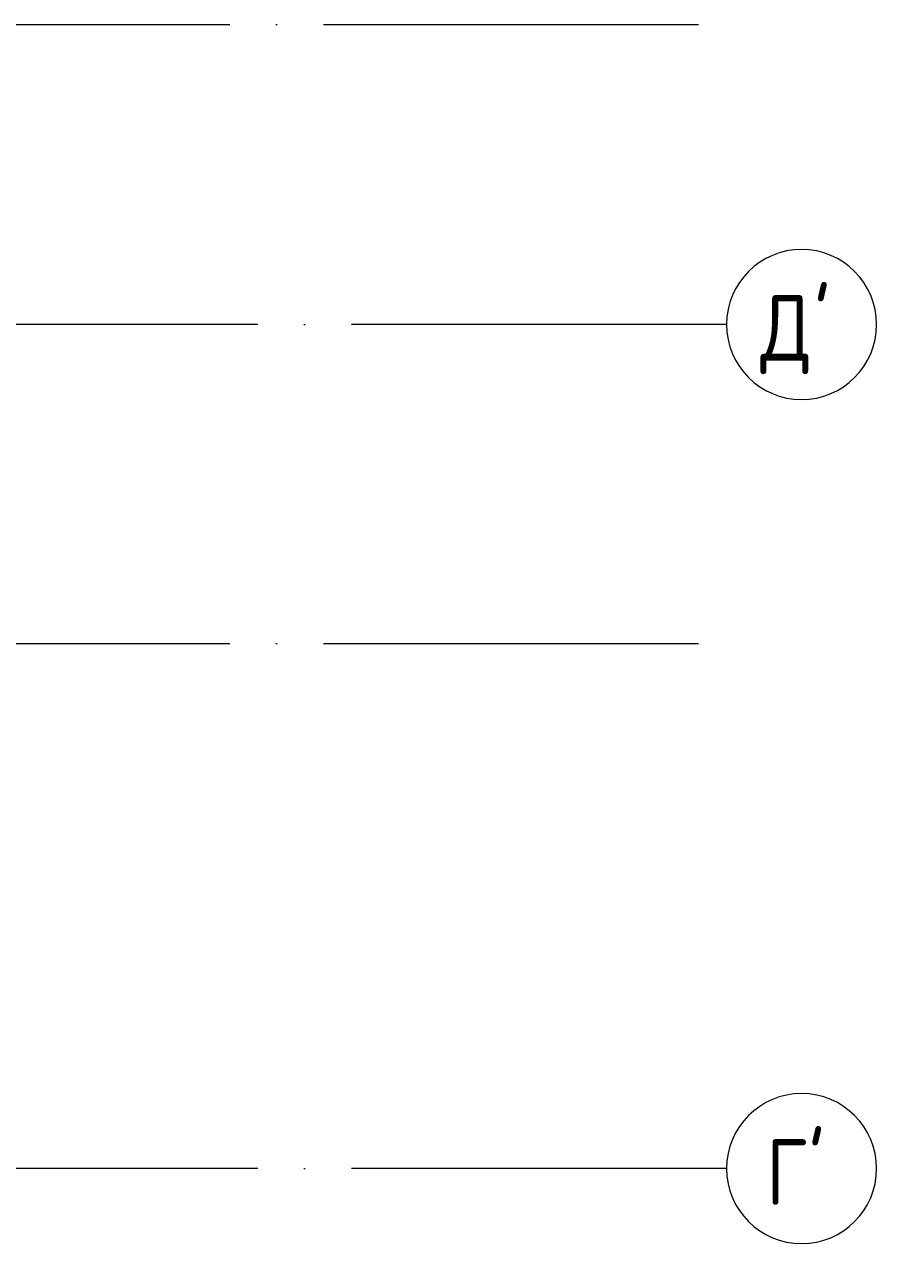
# Model space of a CAD drawing. Header units: millimetres. Extents: x -68946 to 690821, y -552984 to 293768.
# Drawn here: x 126459 to 131003, y -385393 to -378893 of the extents above; entities that cross this region are included whole.
import ezdxf

# ---------------------------------------------------------------- set-up
doc = ezdxf.new("R2010")
doc.units = ezdxf.units.MM
doc.linetypes.add('ADSK_Линия сетки', pattern=[2500, 2000, -250, 0, -250])
doc.layers.add('S-GRID-____-IDEN', color=250, linetype='Continuous', lineweight=9)
doc.layers.add('S-GRID-____-OTLN', color=250, linetype='Continuous', lineweight=9)
doc.styles.add('GOST Common', font='', dxfattribs={"width": 0.9, "height": 350})
doc.styles.get('GOST Common').set_extended_font_data('GOST Common')

# ---------------------------------------------------------------- blocks, each defined once
blk = doc.blocks.new('Ось сетки - Круг_Ø8 мм-39983606-Кладочный план внутренних ограждающих конструкций на отм_ _12_600_ Секция 3_')
at = {"layer": 'S-GRID-____-IDEN'}
for start, end in [(360, 180), (180, 360)]:
    blk.add_arc((0, 0), 4, start, end, dxfattribs=at)

msp = doc.modelspace()

# ---------------------------------------------------------------- linework, layer by layer
at = {"layer": 'S-GRID-____-OTLN', "linetype": 'ADSK_Линия сетки'}
for p, q in [((105552.8046, -378892.9338), (130203.4118, -378892.9338)), ((130203.4118, -380492.9338), (105552.8046, -380492.9338)), ((105552.8046, -382192.9338), (130203.4118, -382192.9338)), ((130203.4118, -384992.9338), (105552.8046, -384992.9338))]:
    msp.add_line(p, q, dxfattribs=at)

# ---------------------------------------------------------------- block references
at = {"layer": 'S-GRID-____-IDEN', "xscale": 99.99999999999993, "yscale": 99.99999999999993, "zscale": 99.99999999999993, "rotation": 89.99999999999982}
for p in [(130603.4118, -380492.9338), (130603.4118, -384992.9338)]:
    msp.add_blockref('Ось сетки - Круг_Ø8 мм-39983606-Кладочный план внутренних ограждающих конструкций на отм_ _12_600_ Секция 3_', p, dxfattribs=at)

# ---------------------------------------------------------------- texts
at = {"layer": 'S-GRID-____-IDEN', "color": 18, "true_color": 0x000000, "char_height": 350, "attachment_point": 1, "style": 'GOST Common'}
for s, insert, width in [("\\fGOST Common|b0|i0|c204|p34|;\\W.9;'", (130669.0347, -380335.7082), 137.088562), ('\\fGOST Common|b0|i0|c204|p34|;\\W.9;Д', (130383.2847, -380335.7082), 346.329), ("\\fGOST Common|b0|i0|c204|p34|;\\W.9;'", (130639.2034, -384835.7082), 137.088562), ('\\fGOST Common|b0|i0|c204|p34|;\\W.9;Г', (130412.9847, -384835.7082), 274.177125)]:
    msp.add_mtext(s, dxfattribs=dict(at, insert=insert, width=width))

doc.saveas('drawing.dxf')
